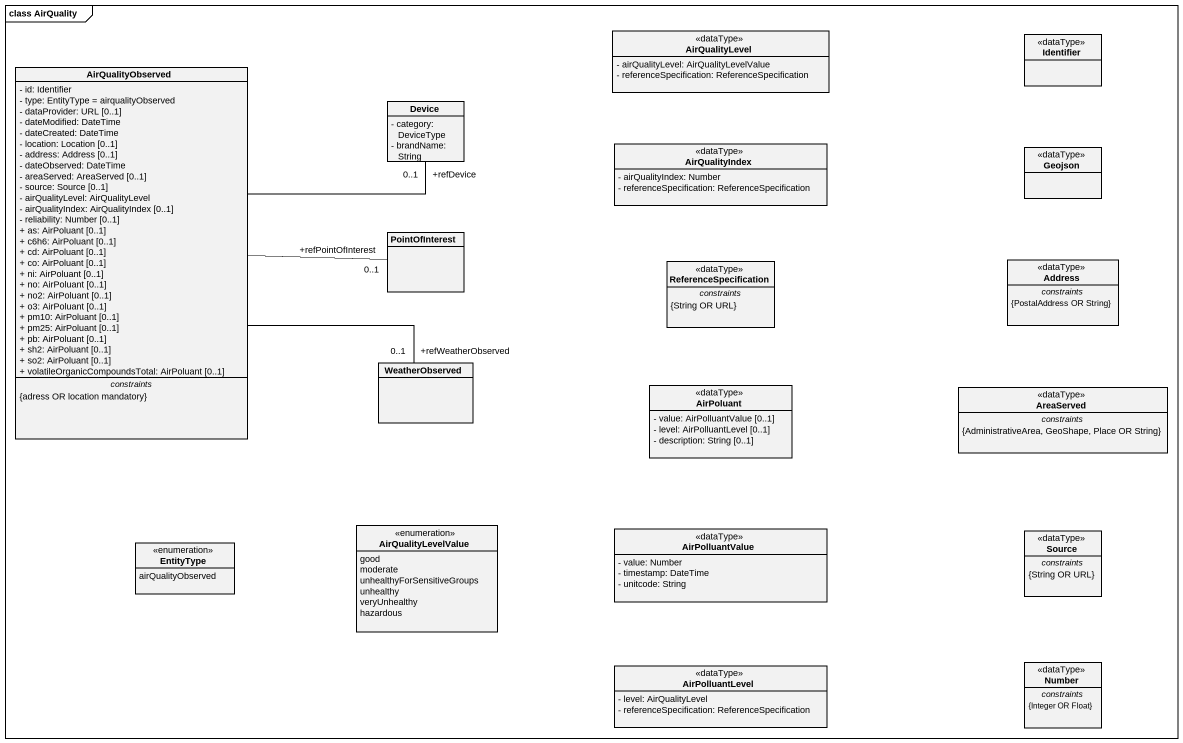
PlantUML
@startuml
mainframe class AirQuality
hide circle
hide empty members
skinparam classAttributeIconSize 0
class AirQualityLevel <<dataType>> {
  - airQualityLevel: AirQualityLevelValue
  - referenceSpecification: ReferenceSpecification
}
class AirQualityObserved {
  - id: Identifier
  - type: EntityType = airqualityObserved
  - dataProvider: URL [0..1]
  - dateModified: DateTime
  - dateCreated: DateTime
  - location: Location [0..1]
  - address: Address [0..1]
  - dateObserved: DateTime
  - areaServed: AreaServed [0..1]
  - source: Source [0..1]
  - airQualityLevel: AirQualityLevel
  - airQualityIndex: AirQualityIndex [0..1]
  - reliability: Number [0..1]
  + as: AirPoluant [0..1]
  + c6h6: AirPoluant [0..1]
  + cd: AirPoluant [0..1]
  + co: AirPoluant [0..1]
  + ni: AirPoluant [0..1]
  + no: AirPoluant [0..1]
  + no2: AirPoluant [0..1]
  + o3: AirPoluant [0..1]
  + pm10: AirPoluant [0..1]
  + pm25: AirPoluant [0..1]
  + pb: AirPoluant [0..1]
  + sh2: AirPoluant [0..1]
  + so2: AirPoluant [0..1]
  + volatileOrganicCompoundsTotal: AirPoluant [0..1]
  -- constraints --
  {adress OR location mandatory}
}
class Identifier <<dataType>>
class Device {
  - category: DeviceType
  - brandName: String
}
class AirQualityIndex <<dataType>> {
  - airQualityIndex: Number
  - referenceSpecification: ReferenceSpecification
}
class Geojson <<dataType>>
class PointOfInterest
class ReferenceSpecification <<dataType>> {
  -- constraints --
  {String OR URL}
}
class Address <<dataType>> {
  -- constraints --
  {PostalAddress OR String}
}
class WeatherObserved
class AirPoluant <<dataType>> {
  - value: AirPolluantValue [0..1]
  - level: AirPolluantLevel [0..1]
  - description: String [0..1]
}
class AreaServed <<dataType>> {
  -- constraints --
  {AdministrativeArea, GeoShape, Place OR String}
}
enum AirQualityLevelValue {
  good
  moderate
  unhealthyForSensitiveGroups
  unhealthy
  veryUnhealthy
  hazardous
}
class AirPolluantValue <<dataType>> {
  - value: Number
  - timestamp: DateTime
  - unitcode: String
}
class Source <<dataType>> {
  -- constraints --
  {String OR URL}
}
enum EntityType {
  airQualityObserved
}
class AirPolluantLevel <<dataType>> {
  - level: AirQualityLevel
  - referenceSpecification: ReferenceSpecification
}
class Number <<dataType>> {
  -- constraints --
  {Integer OR Float}
}
AirQualityObserved -right- "+refDevice\n0..1" Device
AirQualityObserved -right- "+refPointOfInterest\n0..1" PointOfInterest
AirQualityObserved -right- "+refWeatherObserved\n0..1" WeatherObserved
@enduml
